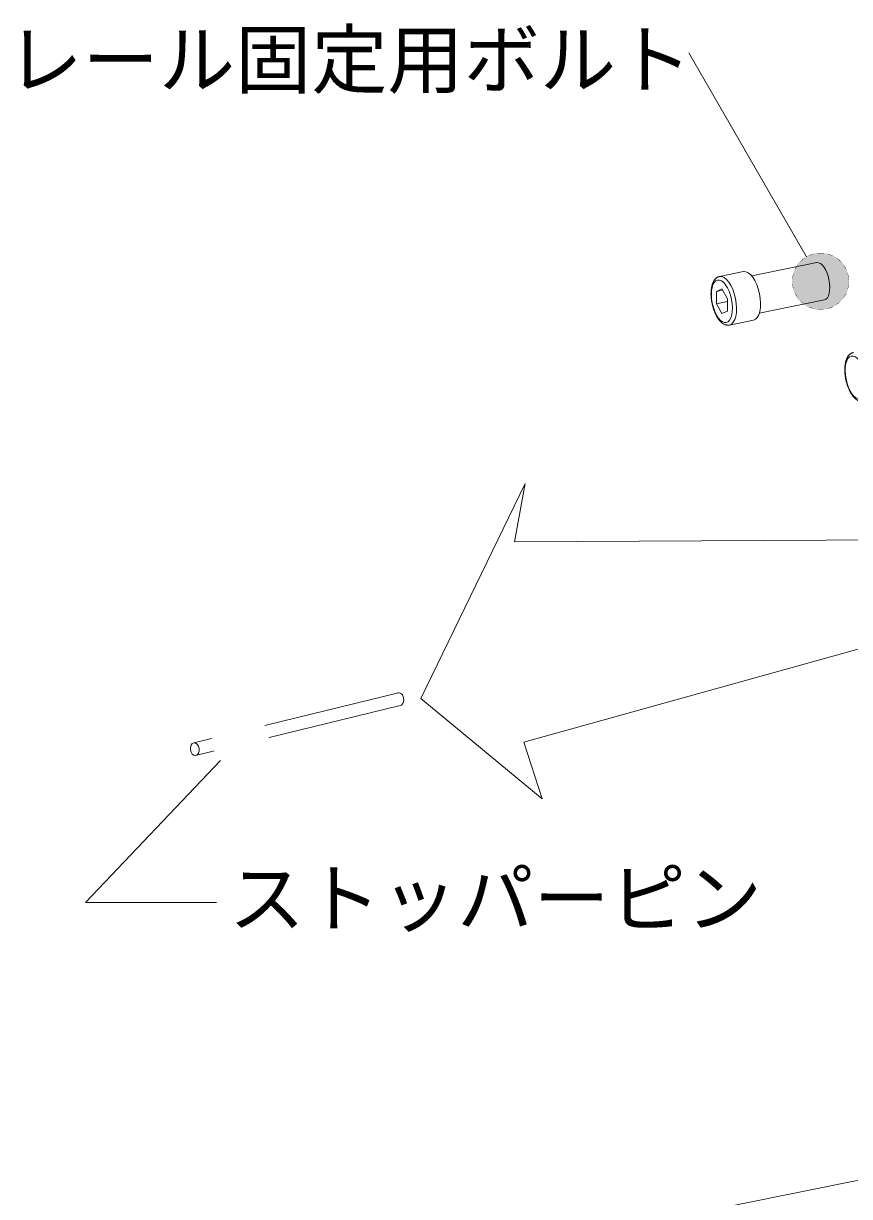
# Model space of a CAD drawing. Units: millimetres, scale not verified. Extents: x -8400 to 8400, y -5940 to 5940.
# Drawn here: x 3486 to 4028, y -2594 to -1824 of the extents above; entities that cross this region are included whole.
import ezdxf
from ezdxf.enums import TextEntityAlignment as Align

# ---------------------------------------------------------------- set-up
doc = ezdxf.new("R2010")
doc.units = ezdxf.units.MM
doc.header["$LTSCALE"] = 40
doc.layers.add('1-0_レイヤ0', color=7, linetype='Continuous', lineweight=13)
doc.styles.add('ＭＳ ゴシック', font='')
doc.styles.get('ＭＳ ゴシック').set_extended_font_data('MS Gothic')

# ---------------------------------------------------------------- blocks, each defined once
blk = doc.blocks.new('DWG等高線_38')
at = {"layer": '1-0_レイヤ0'}
for points in [[(75637.4, -17986.2), (75636.5, -17986.4), (75635.6, -17986.6), (75634.6, -17987), (75633.8, -17987.3), (75632.9, -17987.7), (75632, -17988.1), (75631.2, -17988.6), (75630.4, -17989.1), (75629.6, -17989.6), (75628.8, -17990.2), (75628, -17990.9), (75627.1, -17991.7), (75626.3, -17992.4), (75625.6, -17993.3), (75624.8, -17994.1), (75624.1, -17995), (75623.5, -17995.9), (75622.8, -17996.9), (75622.2, -17997.9), (75621.7, -17998.9), (75620.9, -18000.2), (75620.3, -18001.6), (75619.6, -18003), (75619, -18004.5), (75618.5, -18006), (75618, -18007.5), (75617.5, -18009.1), (75617.1, -18010.7), (75616.7, -18012.4), (75616.4, -18014.1), (75616, -18015.8), (75615.7, -18017.6), (75615.5, -18019.5), (75615.3, -18021.3), (75615.1, -18023.2), (75615, -18025.2), (75614.9, -18027.1), (75614.8, -18029.1), (75614.8, -18031.1)], [(75614.8, -18031.1), (75614.8, -18033.1), (75614.8, -18035), (75614.9, -18037), (75615, -18039), (75615.2, -18041), (75615.3, -18043), (75615.5, -18045.1), (75615.8, -18047.1), (75616.1, -18049.1), (75616.4, -18051.1), (75616.7, -18053.2), (75617.1, -18055.2), (75617.5, -18057.2), (75617.9, -18059.1), (75618.4, -18061.1), (75618.8, -18063.1), (75619.4, -18065.1), (75619.9, -18067), (75620.5, -18068.9), (75621.1, -18070.8), (75621.7, -18072.7), (75622.4, -18074.6), (75623, -18076.5), (75623.7, -18078.3), (75624.5, -18080.1), (75625.2, -18081.9), (75626, -18083.6), (75626.8, -18085.3), (75627.6, -18087), (75628.5, -18088.6), (75629.4, -18090.2), (75630.3, -18091.8), (75631.2, -18093.4), (75632.2, -18094.9), (75633.2, -18096.4), (75634.2, -18097.8), (75635.2, -18099.2), (75636.2, -18100.5), (75637.3, -18101.8)], [(75637.3, -18101.8), (75638.4, -18103.1), (75639.5, -18104.2), (75640.7, -18105.4), (75641.9, -18106.5), (75643.1, -18107.5), (75644.3, -18108.5), (75645.6, -18109.4), (75646.9, -18110.2), (75648.2, -18111), (75649.5, -18111.7), (75650.9, -18112.3), (75652.3, -18112.8), (75653.4, -18113.1), (75654.5, -18113.4), (75655.5, -18113.6), (75656.6, -18113.8), (75657.7, -18113.9), (75658.8, -18114), (75659.9, -18114), (75661, -18113.9), (75662.1, -18113.8), (75663.2, -18113.6)]]:
    blk.add_lwpolyline(points, dxfattribs=at)
blk = doc.blocks.new('DWG等高線_40')
at = {"layer": '1-0_レイヤ0'}
for points in [[(75286.3, -17786.6), (75285.4, -17786.8), (75284.4, -17787.1), (75283.5, -17787.4), (75282.6, -17787.7), (75281.8, -17788.1), (75280.9, -17788.5), (75280.1, -17789), (75279.2, -17789.5), (75278.5, -17790), (75277.7, -17790.6), (75276.8, -17791.3), (75276, -17792.1), (75275.2, -17792.9), (75274.4, -17793.7), (75273.7, -17794.5), (75273, -17795.4), (75272.3, -17796.3), (75271.7, -17797.3), (75271.1, -17798.3), (75270.5, -17799.3), (75269.8, -17800.6), (75269.1, -17802), (75268.5, -17803.4), (75267.9, -17804.9), (75267.4, -17806.4), (75266.9, -17807.9), (75266.4, -17809.5), (75266, -17811.1), (75265.6, -17812.8), (75265.2, -17814.5), (75264.9, -17816.2), (75264.6, -17818), (75264.4, -17819.9), (75264.1, -17821.7), (75264, -17823.6), (75263.8, -17825.6), (75263.7, -17827.5), (75263.7, -17829.5), (75263.6, -17831.5)], [(75263.6, -17831.5), (75263.6, -17833.5), (75263.7, -17835.5), (75263.8, -17837.4), (75263.9, -17839.4), (75264, -17841.4), (75264.2, -17843.4), (75264.4, -17845.5), (75264.7, -17847.5), (75264.9, -17849.5), (75265.2, -17851.5), (75265.6, -17853.6), (75265.9, -17855.6), (75266.3, -17857.6), (75266.8, -17859.6), (75267.2, -17861.5), (75267.7, -17863.5), (75268.2, -17865.5), (75268.8, -17867.4), (75269.3, -17869.3), (75269.9, -17871.2), (75270.6, -17873.1), (75271.2, -17875), (75271.9, -17876.9), (75272.6, -17878.7), (75273.3, -17880.5), (75274.1, -17882.3), (75274.9, -17884), (75275.7, -17885.7), (75276.5, -17887.4), (75277.4, -17889), (75278.2, -17890.6), (75279.1, -17892.2), (75280.1, -17893.8), (75281, -17895.3), (75282, -17896.8), (75283, -17898.2), (75284.1, -17899.6), (75285.1, -17900.9), (75286.2, -17902.2)], [(75286.2, -17902.2), (75287.3, -17903.5), (75288.4, -17904.6), (75289.5, -17905.8), (75290.7, -17906.9), (75291.9, -17907.9), (75293.2, -17908.9), (75294.4, -17909.8), (75295.7, -17910.6), (75297.1, -17911.4), (75298.4, -17912.1), (75299.8, -17912.7), (75301.2, -17913.2), (75302.3, -17913.5), (75303.3, -17913.8), (75304.4, -17914), (75305.5, -17914.2), (75306.6, -17914.3), (75307.7, -17914.4), (75308.8, -17914.4), (75309.9, -17914.3), (75311, -17914.2), (75312.1, -17914)]]:
    blk.add_lwpolyline(points, dxfattribs=at)

msp = doc.modelspace()

# ---------------------------------------------------------------- linework, layer by layer
at = {"layer": '1-0_レイヤ0', "color": 3}
msp.add_line((3999.55, -1977.3), (3922.37, -1843.62), dxfattribs=at)
at = {"layer": '1-0_レイヤ0'}
for p, q in [((4006.41, -1981.22), (3963.7, -1989.85)), ((3958.39, -1987.1), (3942.63, -1990.29)), ((3940.46, -2000.17), (3944.07, -1998.49)), ((3940.46, -2000.17), (3944.55, -1999.34)), ((3940.49, -2008.25), (3940.46, -2000.17)), ((3944.07, -1998.49), (3947.71, -2004.89)), ((3947.71, -2004.89), (3947.73, -2012.97)), ((4011.36, -2005.72), (3968.66, -2014.36)), ((3947.73, -2012.97), (3944.12, -2014.65)), ((3964.83, -2018.96), (3949.07, -2022.14)), ((3597.5, -2296.29), (3731.78, -2263.42)), ((3598.69, -2304.61), (3732.96, -2271.73)), ((3906.18, -2609.03), (4552.16, -2478.4))]:
    msp.add_line(p, q, dxfattribs=at)
msp.add_lwpolyline([(3944.12, -2014.65), (3940.49, -2008.25), (3947.71, -2006.79)], dxfattribs=at)
msp.add_lwpolyline([(4257.95, -2161.89), (3807.89, -2164.32), (3815.06, -2126.1), (3746.51, -2267.14), (3826.22, -2333), (3814.08, -2295.77), (4259.03, -2172.09)], close=True, dxfattribs=at)
for centre, major_axis, ratio, start_param, end_param in [((4008.89, -1993.47), (-2.48, 12.25), 0.44949, 3.141593, 6.283185), ((3945.85, -2006.22), (-3.22, 15.93), 0.44949, 3.141593, 6.283185), ((3961.61, -2003.03), (-3.22, 15.93), 0.44949, 3.141593, 6.283185), ((3732.37, -2267.58), (0.59, -4.16), 0.68572, 0, 3.276344)]:
    msp.add_ellipse(centre, major_axis=major_axis, ratio=ratio, start_param=start_param, end_param=end_param, dxfattribs=at)
for centre, major_axis, ratio in [((3944.1, -2006.57), (-2.82, 13.97), 0.44949), ((4031.88, -2056.47), (-2.82, 13.97), 0.44949), ((3598.1, -2300.45), (0.59, -4.16), 0.68572)]:
    msp.add_ellipse(centre, major_axis=major_axis, ratio=ratio, dxfattribs=at)
at = {"layer": '1-0_レイヤ0', "color": 3}
for points in [[(4005.65, -1975.09), (3994.59, -1981.47), (3990.22, -1993.47)], [(4026.43, -1987.08), (4005.65, -1975.09), (3990.22, -1993.47)], [(4005.65, -1975.09), (3999.55, -1977.3), (3994.59, -1981.47)], [(3999.55, -1977.3), (3996.89, -1979.17), (3994.59, -1981.47)], [(4005.65, -1975.09), (4002.5, -1975.93), (3999.55, -1977.3)], [(4012.13, -1975.09), (4008.89, -1974.8), (4005.65, -1975.09)], [(4018.22, -1977.3), (4012.13, -1975.09), (4005.65, -1975.09)], [(4026.43, -1987.08), (4018.22, -1977.3), (4005.65, -1975.09)], [(4018.22, -1977.3), (4015.27, -1975.93), (4012.13, -1975.09)], [(4023.19, -1981.47), (4020.89, -1979.17), (4018.22, -1977.3)], [(4026.43, -1987.08), (4023.19, -1981.47), (4018.22, -1977.3)], [(3994.59, -1981.47), (3991.35, -1987.08), (3990.22, -1993.47)], [(3994.59, -1981.47), (3992.72, -1984.14), (3991.35, -1987.08)], [(4026.43, -1987.08), (4025.05, -1984.14), (4023.19, -1981.47)], [(3991.35, -1987.08), (3990.5, -1990.23), (3990.22, -1993.47)], [(3990.22, -1993.47), (4005.65, -2011.85), (4026.43, -1987.08)], [(3990.22, -1993.47), (3990.5, -1996.71), (3991.35, -1999.85)], [(3990.22, -1993.47), (3991.35, -1999.85), (3994.59, -2005.47)], [(3990.22, -1993.47), (3994.59, -2005.47), (4005.65, -2011.85)], [(4005.65, -2011.85), (4018.22, -2009.63), (4026.43, -1987.08)], [(4018.22, -2009.63), (4026.43, -1999.85), (4026.43, -1987.08)], [(4027.55, -1993.47), (4027.27, -1990.23), (4026.43, -1987.08)], [(4026.43, -1999.85), (4027.55, -1993.47), (4026.43, -1987.08)], [(4026.43, -1999.85), (4027.27, -1996.71), (4027.55, -1993.47)], [(3991.35, -1999.85), (3992.72, -2002.8), (3994.59, -2005.47)], [(4018.22, -2009.63), (4023.19, -2005.47), (4026.43, -1999.85)], [(4023.19, -2005.47), (4025.05, -2002.8), (4026.43, -1999.85)], [(3994.59, -2005.47), (3996.89, -2007.77), (3999.55, -2009.63)], [(3994.59, -2005.47), (3999.55, -2009.63), (4005.65, -2011.85)], [(4018.22, -2009.63), (4020.89, -2007.77), (4023.19, -2005.47)], [(3999.55, -2009.63), (4002.5, -2011.01), (4005.65, -2011.85)], [(4005.65, -2011.85), (4012.13, -2011.85), (4018.22, -2009.63)], [(4005.65, -2011.85), (4008.89, -2012.14), (4012.13, -2011.85)], [(4012.13, -2011.85), (4015.27, -2011.01), (4018.22, -2009.63)]]:
    msp.add_solid(points, dxfattribs=at)

# ---------------------------------------------------------------- block references
at = {"layer": '1-0_レイヤ0', "xscale": 0.25, "yscale": 0.25}
for name in ['DWG等高線_40', 'DWG等高線_38']:
    msp.add_blockref(name, (-14878.95, 2456.36), dxfattribs=at)

# ---------------------------------------------------------------- texts
at = {"layer": '1-0_レイヤ0', "style": 'ＭＳ ゴシック'}
for s, p in [('レール固定用ボルト', (3474.57, -1877.27)), ('ストッパーピン', (3620.42, -2427.61))]:
    msp.add_text(s, height=36.66, dxfattribs=at).set_placement(p, align=Align.BOTTOM_LEFT)

# ---------------------------------------------------------------- wipeouts: each hides what was drawn before it
for points in [[(3767.48, -2009.89), (3923.57, -1999.29), (3922.49, -2018.47), (3922.49, -2018.47)], [(3771.57, -2070.81), (3780.48, -2085.26), (3719.48, -2051.89), (3719.48, -2051.89)]]:
    msp.add_wipeout(points)

# ---------------------------------------------------------------- next in the draw order: wipeouts: each hides what was drawn before it
for points in [[(3719.48, -2051.89), (3772.16, -1991.74), (3767.48, -2009.89), (3767.48, -2009.89)], [(3640.86, -2280.8), (3638.32, -2278.77), (3635.47, -2277.21), (3635.47, -2277.21)]]:
    msp.add_wipeout(points)

# ---------------------------------------------------------------- next in the draw order: wipeouts: each hides what was drawn before it
for points in [[(3767.48, -2009.89), (3922.49, -2018.47), (3771.57, -2070.81), (3771.57, -2070.81)], [(3635.47, -2277.21), (3632.38, -2276.17), (3629.17, -2275.68), (3629.17, -2275.68)]]:
    msp.add_wipeout(points)

# ---------------------------------------------------------------- next in the draw order: wipeouts: each hides what was drawn before it
for points in [[(3771.57, -2070.81), (3719.48, -2051.89), (3767.48, -2009.89), (3767.48, -2009.89)], [(3629.17, -2275.68), (3625.91, -2275.76), (3622.72, -2276.4), (3622.72, -2276.4)]]:
    msp.add_wipeout(points)

# ---------------------------------------------------------------- next in the draw order: wipeouts: each hides what was drawn before it
msp.add_wipeout([(3622.72, -2276.4), (3619.69, -2277.59), (3616.91, -2279.28), (3616.91, -2279.28)])

# ---------------------------------------------------------------- next in the draw order: wipeouts: each hides what was drawn before it
msp.add_wipeout([(3616.91, -2279.28), (3614.47, -2281.43), (3612.44, -2283.98), (3612.44, -2283.98)])

# ---------------------------------------------------------------- next in the draw order: wipeouts: each hides what was drawn before it
msp.add_wipeout([(3612.44, -2283.98), (3610.88, -2286.83), (3609.85, -2289.92), (3609.85, -2289.92)])

# ---------------------------------------------------------------- next in the draw order: wipeouts: each hides what was drawn before it
msp.add_wipeout([(3609.85, -2289.92), (3609.36, -2293.13), (3609.44, -2296.39), (3609.44, -2296.39)])

# ---------------------------------------------------------------- next in the draw order: wipeouts: each hides what was drawn before it
msp.add_wipeout([(3609.44, -2296.39), (3610.08, -2299.58), (3611.27, -2302.61), (3611.27, -2302.61)])

# ---------------------------------------------------------------- next in the draw order: wipeouts: each hides what was drawn before it
msp.add_wipeout([(3611.27, -2302.61), (3612.96, -2305.38), (3615.11, -2307.83), (3615.11, -2307.83)])

# ---------------------------------------------------------------- next in the draw order: wipeouts: each hides what was drawn before it
msp.add_wipeout([(3615.11, -2307.83), (3617.65, -2309.86), (3620.51, -2311.41), (3620.51, -2311.41)])

# ---------------------------------------------------------------- next in the draw order: wipeouts: each hides what was drawn before it
msp.add_wipeout([(3620.51, -2311.41), (3623.59, -2312.45), (3626.81, -2312.94), (3626.81, -2312.94)])

# ---------------------------------------------------------------- next in the draw order: wipeouts: each hides what was drawn before it
msp.add_wipeout([(3626.81, -2312.94), (3630.06, -2312.86), (3633.25, -2312.22), (3633.25, -2312.22)])

# ---------------------------------------------------------------- next in the draw order: wipeouts: each hides what was drawn before it
msp.add_wipeout([(3633.25, -2312.22), (3636.28, -2311.03), (3639.06, -2309.34), (3639.06, -2309.34)])

# ---------------------------------------------------------------- next in the draw order: wipeouts: each hides what was drawn before it
msp.add_wipeout([(3639.06, -2309.34), (3641.5, -2307.19), (3643.53, -2304.65), (3643.53, -2304.65)])

# ---------------------------------------------------------------- next in the draw order: wipeouts: each hides what was drawn before it
msp.add_wipeout([(3643.53, -2304.65), (3645.09, -2301.79), (3646.13, -2298.71), (3646.13, -2298.71)])

# ---------------------------------------------------------------- next in the draw order: wipeouts: each hides what was drawn before it
msp.add_wipeout([(3646.13, -2298.71), (3646.62, -2295.49), (3646.54, -2292.24), (3646.54, -2292.24)])

# ---------------------------------------------------------------- next in the draw order: wipeouts: each hides what was drawn before it
msp.add_wipeout([(3646.54, -2292.24), (3645.9, -2289.05), (3644.71, -2286.02), (3644.71, -2286.02)])

# ---------------------------------------------------------------- next in the draw order: wipeouts: each hides what was drawn before it
msp.add_wipeout([(3644.71, -2286.02), (3643.02, -2283.24), (3640.86, -2280.8), (3640.86, -2280.8)])

# ---------------------------------------------------------------- next in the draw order: wipeouts: each hides what was drawn before it
msp.add_wipeout([(3640.86, -2280.8), (3635.47, -2277.21), (3629.17, -2275.68), (3629.17, -2275.68)])

# ---------------------------------------------------------------- next in the draw order: wipeouts: each hides what was drawn before it
msp.add_wipeout([(3629.17, -2275.68), (3622.72, -2276.4), (3616.91, -2279.28), (3616.91, -2279.28)])

# ---------------------------------------------------------------- next in the draw order: wipeouts: each hides what was drawn before it
msp.add_wipeout([(3616.91, -2279.28), (3612.44, -2283.98), (3609.85, -2289.92), (3609.85, -2289.92)])

# ---------------------------------------------------------------- next in the draw order: wipeouts: each hides what was drawn before it
msp.add_wipeout([(3609.85, -2289.92), (3609.44, -2296.39), (3611.27, -2302.61), (3611.27, -2302.61)])

# ---------------------------------------------------------------- next in the draw order: wipeouts: each hides what was drawn before it
msp.add_wipeout([(3611.27, -2302.61), (3615.11, -2307.83), (3620.51, -2311.41), (3620.51, -2311.41)])

# ---------------------------------------------------------------- next in the draw order: wipeouts: each hides what was drawn before it
msp.add_wipeout([(3620.51, -2311.41), (3626.81, -2312.94), (3633.25, -2312.22), (3633.25, -2312.22)])

# ---------------------------------------------------------------- next in the draw order: wipeouts: each hides what was drawn before it
msp.add_wipeout([(3633.25, -2312.22), (3639.06, -2309.34), (3643.53, -2304.65), (3643.53, -2304.65)])

# ---------------------------------------------------------------- next in the draw order: wipeouts: each hides what was drawn before it
msp.add_wipeout([(3643.53, -2304.65), (3646.13, -2298.71), (3646.54, -2292.24), (3646.54, -2292.24)])

# ---------------------------------------------------------------- next in the draw order: wipeouts: each hides what was drawn before it
msp.add_wipeout([(3646.54, -2292.24), (3644.71, -2286.02), (3640.86, -2280.8), (3640.86, -2280.8)])

# ---------------------------------------------------------------- next in the draw order: wipeouts: each hides what was drawn before it
msp.add_wipeout([(3640.86, -2280.8), (3629.17, -2275.68), (3616.91, -2279.28), (3616.91, -2279.28)])

# ---------------------------------------------------------------- next in the draw order: wipeouts: each hides what was drawn before it
msp.add_wipeout([(3616.91, -2279.28), (3609.85, -2289.92), (3611.27, -2302.61), (3611.27, -2302.61)])

# ---------------------------------------------------------------- next in the draw order: wipeouts: each hides what was drawn before it
msp.add_wipeout([(3611.27, -2302.61), (3620.51, -2311.41), (3633.25, -2312.22), (3633.25, -2312.22)])

# ---------------------------------------------------------------- next in the draw order: wipeouts: each hides what was drawn before it
msp.add_wipeout([(3633.25, -2312.22), (3643.53, -2304.65), (3646.54, -2292.24), (3646.54, -2292.24)])

# ---------------------------------------------------------------- next in the draw order: wipeouts: each hides what was drawn before it
msp.add_wipeout([(3646.54, -2292.24), (3640.86, -2280.8), (3616.91, -2279.28), (3616.91, -2279.28)])

# ---------------------------------------------------------------- next in the draw order: wipeouts: each hides what was drawn before it
msp.add_wipeout([(3616.91, -2279.28), (3611.27, -2302.61), (3633.25, -2312.22), (3633.25, -2312.22)])

# ---------------------------------------------------------------- next in the draw order: wipeouts: each hides what was drawn before it
msp.add_wipeout([(3633.25, -2312.22), (3646.54, -2292.24), (3616.91, -2279.28), (3616.91, -2279.28)])

# ---------------------------------------------------------------- next in the draw order: linework, layer by layer
at = {"layer": '1-0_レイヤ0'}
msp.add_lwpolyline([(3615.11, -2307.83), (3526.3, -2401.03), (3612.44, -2401.03)], dxfattribs=at)

doc.saveas('drawing.dxf')
